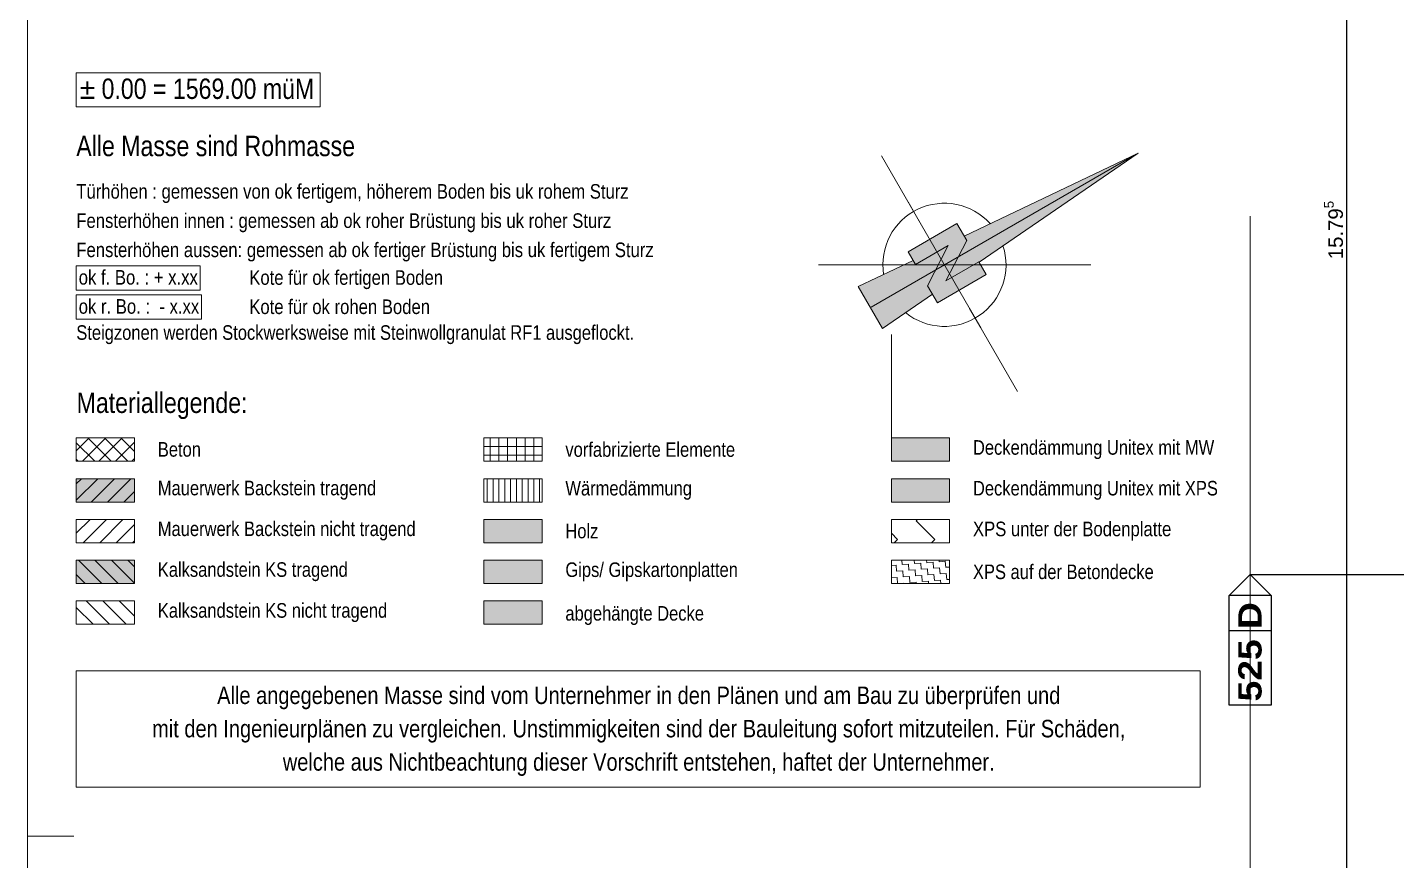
# Model space of a CAD drawing. Header units: metres. Extents: x 2.1 to 55.1, y 135.2 to 164.9.
# Drawn here: x 13.05 to 24.81, y 149.82 to 156.97 of the extents above; entities that cross this region are included whole.
import ezdxf

# ---------------------------------------------------------------- set-up
doc = ezdxf.new("R2010")
doc.units = ezdxf.units.M
doc.header["$PDMODE"] = 65
for name, pattern in [('AUSGEZOGEN', [0]), ('STRICHPUNKT', [25.4, 12.7, -6.35, 0, -6.35]), ('VERDECKT', [9.525, 6.35, -3.175])]:
    doc.linetypes.add(name, pattern=pattern)
for name, color, linetype, lineweight in [('XR$1$Hilfskonstruktion', 180, 'VERDECKT', 13), ('XR$1$Plankopf', 7, 'AUSGEZOGEN', 13), ('XR$1$Schnittbegrenzung', 7, 'AUSGEZOGEN', 13), ('XR$1$Vorprojektmasse', 7, 'AUSGEZOGEN', 13)]:
    doc.layers.add(name, color=color, linetype=linetype, lineweight=lineweight)
doc.styles.add('ARIAL', font='ARIAL.TTF')
doc.styles.add('Arial Black', font='ariblk.ttf')
doc.styles.add('ARIALNARROW', font='ARIALN.TTF')
doc.dimstyles.new('DIMSTYLE_30', dxfattribs={"dimtxt": 0.125, "dimasz": 0.2, "dimexe": 0, "dimexo": 1e-06, "dimgap": 0.0625, "dimtad": 2, "dimdec": 3, "dimrnd": 0.005, "dimzin": 4, "dimdsep": 46, "dimtxsty": 'ARIAL', "dimblk1": 'ALL_ML_KREIS', "dimblk2": 'ALL_ML_KREIS', "dimsah": 1, "dimcen": 0, "dimse1": 1, "dimse2": 1, "dimclrd": 256, "dimclre": 256, "dimclrt": 256, "dimadec": 0, "dimazin": 0, "dimtfac": 1, "dimtdec": 0, "dimtix": 1, "dimtmove": 2, "dimatfit": 3, "dimfxl": 0, "dimtzin": 0, "dimlwd": 0, "dimlwe": 13, "dimarcsym": 0})
pattern_1 = [(45, (0, 0), (-0.14142136, 0.14142136), []), (45, (-0.07071, 0.07071), (-0.14142136, 0.14142136), [])]
pattern_2 = [(135, (0, 0), (-0.14142136, -0.14142136), []), (135, (-0.07071, -0.07071), (-0.14142136, -0.14142136), [])]

# ---------------------------------------------------------------- blocks, each defined once
blk = doc.blocks.new('ALL_ML_KREIS')
at = {"color": 0, "linetype": 'ByBlock', "lineweight": -2}
for p, q in [((-1, 0), (0.5, 0)), ((0, -0.5), (0, 0.5))]:
    blk.add_line(p, q, dxfattribs=at)
blk.add_circle((0, 0), 0.15, dxfattribs=at)
blk = doc.blocks.new('*D171')
at = {"layer": 'DEFPOINTS', "color": 32, "lineweight": 13, "true_color": 0xc36e14, "transparency": 33554687}
for p in [(23.883, 163.115), (23.883, 147.32), (24.383, 147.32)]:
    blk.add_point(p, dxfattribs=at)
at = {"layer": 'XR$1$Vorprojektmasse', "color": 32, "lineweight": -2, "true_color": 0xc36e14, "transparency": 33554687}
blk.add_line((24.383, 147.32), (24.383, 163.115), dxfattribs=at)
at = {"layer": 'XR$1$Vorprojektmasse', "color": 32, "lineweight": 13, "true_color": 0xc36e14, "transparency": 33554687, "xscale": 0.2, "yscale": 0.2, "zscale": 0.2}
for p, rotation in [((24.383, 163.115), 90), ((24.383, 147.32), 270)]:
    blk.add_blockref('ALL_ML_KREIS', p, dxfattribs=dict(at, rotation=rotation))
at = {"layer": 'XR$1$Vorprojektmasse', "color": 32, "lineweight": 13, "true_color": 0xc36e14, "transparency": 33554687, "insert": (24.268, 155.234), "char_height": 0.125, "width": 0.75, "attachment_point": 5, "rotation": 90, "style": 'ARIAL'}
blk.add_mtext('\\A1;{\\A1;{15.79\\H0.082500;\\S5^ ;}}', dxfattribs=at)

msp = doc.modelspace()

# ---------------------------------------------------------------- hatches: boundary and pattern name
at = {"layer": 'XR$1$Plankopf', "true_color": 0xc7c7c7, "transparency": 33554687}
for points in [[(21.1173, 155.1433), (20.9387, 154.7965), (21.2228, 154.9606), (21.2243, 154.958), (22.589, 155.8953), (21.0949, 155.1821)], [(20.1853, 154.7478), (20.3934, 154.3874), (20.8235, 154.6828), (20.7814, 154.7558), (20.9587, 155.1), (20.6767, 154.9372), (20.6562, 154.9726)], [(16.9709, 152.1977), (17.4709, 152.1977), (17.4709, 152.3977), (16.9709, 152.3977)]]:
    msp.add_hatch(color=9, dxfattribs=at).paths.add_polyline_path(points)
at = {"layer": 'XR$1$Plankopf', "true_color": 0x656565, "transparency": 33554687}
msp.add_hatch(color=251, dxfattribs=at).paths.add_polyline_path([(20.9587, 155.1), (20.7814, 154.7558), (20.8661, 154.6091), (21.2858, 154.8514), (21.2228, 154.9606), (20.9387, 154.7965), (21.1173, 155.1433), (21.0334, 155.2887), (20.6136, 155.0463), (20.6767, 154.9372)])
at = {"layer": 'XR$1$Plankopf', "transparency": 33554687}
h = msp.add_hatch(dxfattribs=at)
h.set_pattern_fill('SCHRAFFUR_3', color=256, scale=0.05, style=0, pattern_type=2)
h.set_pattern_definition([(45, (0, 0), (-0.07071068, 0.07071068), []), (135, (0, 0), (-0.07071068, -0.07071068), [])])
h.paths.add_polyline_path([(13.4709, 153.2477), (13.9709, 153.2477), (13.9709, 153.4477), (13.4709, 153.4477)], flags=0)
h = msp.add_hatch(dxfattribs=at)
h.set_pattern_fill('SCHRAFFUR_7', color=256, scale=0.05, style=0, pattern_type=2)
h.set_pattern_definition([(0, (0, 0), (0, 0.075), []), (90, (0, 0), (-0.075, 5e-18), [])])
h.paths.add_polyline_path([(17.4709, 153.2477), (17.4709, 153.4477), (16.9709, 153.4477), (16.9709, 153.2477)], flags=0)
at = {"layer": 'XR$1$Plankopf', "true_color": 0xf7f3ee, "transparency": 33554687}
msp.add_hatch(color=7, dxfattribs=at).paths.add_polyline_path([(20.9709, 153.2477), (20.9709, 153.4477), (20.4709, 153.4477), (20.4709, 153.2477)])
at = {"layer": 'XR$1$Plankopf', "transparency": 33554687}
h = msp.add_hatch(dxfattribs=at)
h.set_pattern_fill('SCHRAFFUR_1', color=256, scale=0.05, style=0, pattern_type=2)
h.set_pattern_definition(pattern_1)
h.paths.add_polyline_path([(13.4709, 152.8977), (13.9709, 152.8977), (13.9709, 153.0977), (13.4709, 153.0977)], flags=0)
at = {"layer": 'XR$1$Plankopf', "true_color": 0xffe0e0, "transparency": 33554687}
for points in [[(13.4709, 153.0977), (13.4709, 152.8977), (13.9709, 152.8977), (13.9709, 153.0977)], [(13.4709, 152.3977), (13.4709, 152.1977), (13.9709, 152.1977), (13.9709, 152.3977)]]:
    msp.add_hatch(color=254, dxfattribs=at).paths.add_polyline_path(points)
at = {"layer": 'XR$1$Plankopf', "transparency": 33554687}
h = msp.add_hatch(dxfattribs=at)
h.set_pattern_fill('SCHRAFFUR_9', color=256, scale=0.05, style=0, pattern_type=2)
h.set_pattern_definition([(90, (0, 0), (-0.1, 6e-18), []), (90, (-0.05, 6e-18), (-0.1, 6e-18), [])])
h.paths.add_polyline_path([(16.9709, 152.8977), (17.4709, 152.8977), (17.4709, 153.0977), (16.9709, 153.0977)], flags=0)
at = {"layer": 'XR$1$Plankopf', "true_color": 0xeff8fa, "transparency": 33554687}
msp.add_hatch(color=7, dxfattribs=at).paths.add_polyline_path([(20.4709, 152.8977), (20.9709, 152.8977), (20.9709, 153.0977), (20.4709, 153.0977)])
at = {"layer": 'XR$1$Plankopf', "transparency": 33554687}
h = msp.add_hatch(dxfattribs=at)
h.set_pattern_fill('SCHRAFFUR_1', color=256, scale=0.05, style=0, pattern_type=2)
h.set_pattern_definition(pattern_1)
h.paths.add_polyline_path([(13.4709, 152.5477), (13.9709, 152.5477), (13.9709, 152.7477), (13.4709, 152.7477)], flags=0)
msp.add_hatch(color=32, dxfattribs=at).paths.add_polyline_path([(16.9709, 152.5477), (17.4709, 152.5477), (17.4709, 152.7477), (16.9709, 152.7477)])
at = {"layer": 'XR$1$Plankopf', "true_color": 0x70ffff, "transparency": 33554687}
h = msp.add_hatch(dxfattribs=at)
h.set_pattern_fill('MUSTER', color=131, scale=0.225, angle=315, style=0, pattern_type=2)
h.set_pattern_definition([(315, (0.6364, -2e-16), (0.31819805, -7e-17), [0.225, -0.225]), (45, (0.6364, -2e-16), (7e-17, 0.31819805), [0.225, -0.225])])
h.paths.add_polyline_path([(20.4709, 152.5477), (20.9709, 152.5477), (20.9709, 152.7477), (20.4709, 152.7477)], flags=0)
at = {"layer": 'XR$1$Plankopf', "transparency": 33554687}
h = msp.add_hatch(dxfattribs=at)
h.set_pattern_fill('SCHRAFFUR_2', color=256, scale=0.05, style=0, pattern_type=2)
h.set_pattern_definition(pattern_2)
h.paths.add_polyline_path([(13.9709, 152.1977), (13.9709, 152.3977), (13.4709, 152.3977), (13.4709, 152.1977)], flags=0)
at = {"layer": 'XR$1$Plankopf', "true_color": 0x70ffff, "transparency": 33554687}
h = msp.add_hatch(dxfattribs=at)
h.set_pattern_fill('MUSTER', color=131, scale=0.053025, angle=4.6, style=0, pattern_type=2)
h.set_pattern_definition([(4.6, (0.097203, 0.114213), (0.048601652, 0.057106748), [0.053025, -0.053025]), (94.6, (0.097203, 0.114213), (-0.057106748, 0.048601652), [0.053025, -0.053025])])
h.paths.add_polyline_path([(20.4709, 152.1977), (20.9709, 152.1977), (20.9709, 152.3977), (20.4709, 152.3977)], flags=0)
at = {"layer": 'XR$1$Plankopf', "transparency": 33554687}
h = msp.add_hatch(dxfattribs=at)
h.set_pattern_fill('SCHRAFFUR_2', color=256, scale=0.05, style=0, pattern_type=2)
h.set_pattern_definition(pattern_2)
h.paths.add_polyline_path([(13.9709, 151.8477), (13.9709, 152.0477), (13.4709, 152.0477), (13.4709, 151.8477)], flags=0)
at = {"layer": 'XR$1$Plankopf', "true_color": 0xe0e0ff, "transparency": 33554687}
msp.add_hatch(color=254, dxfattribs=at).paths.add_polyline_path([(17.4709, 151.8477), (17.4709, 152.0477), (16.9709, 152.0477), (16.9709, 151.8477)])

# ---------------------------------------------------------------- linework, layer by layer
at = {"layer": 'XR$1$Hilfskonstruktion', "transparency": 33554687}
for p, q in [((23.5509, 164.8777), (23.5509, 135.1777)), ((22.5722, 155.8856), (20.2958, 154.5713)), ((20.3859, 155.8704), (21.5541, 153.8471)), ((19.8459, 154.9351), (22.1822, 154.9351)), ((20.4709, 153.4477), (20.4709, 154.3368))]:
    msp.add_line(p, q, dxfattribs=at)
at = {"layer": 'XR$1$Plankopf', "transparency": 33554687}
for p, q in [((13.0509, 135.1777), (13.0509, 164.8777)), ((22.589, 155.8953), (21.0949, 155.1821)), ((22.589, 155.8953), (21.2243, 154.958)), ((20.7093, 155.3103), (20.6137, 155.476)), ((21.0334, 155.2887), (20.6136, 155.0463)), ((21.0334, 155.2887), (21.1173, 155.1433)), ((20.9587, 155.1), (20.6767, 154.9372)), ((20.7814, 154.7558), (20.9587, 155.1)), ((21.1173, 155.1433), (20.9387, 154.7965)), ((20.6136, 155.0463), (20.6767, 154.9372)), ((20.1853, 154.7478), (20.6562, 154.9726)), ((20.9387, 154.7965), (21.2228, 154.9606)), ((21.2858, 154.8514), (21.2228, 154.9606)), ((20.1853, 154.7478), (20.3934, 154.3874)), ((20.8661, 154.6091), (20.7814, 154.7558)), ((20.8661, 154.6091), (21.2858, 154.8514)), ((20.3934, 154.3874), (20.8235, 154.6828)), ((21.1425, 154.5599), (21.2382, 154.3943)), ((13.9709, 153.4477), (13.4709, 153.4477)), ((13.4709, 153.4477), (13.4709, 153.2477)), ((13.9709, 153.2477), (13.9709, 153.4477)), ((17.4709, 153.4477), (16.9709, 153.4477)), ((16.9709, 153.4477), (16.9709, 153.2477)), ((17.4709, 153.2477), (17.4709, 153.4477)), ((20.9709, 153.4477), (20.4709, 153.4477)), ((20.4709, 153.4477), (20.4709, 153.2477)), ((20.9709, 153.2477), (20.9709, 153.4477)), ((13.4709, 153.2477), (13.9709, 153.2477)), ((16.9709, 153.2477), (17.4709, 153.2477)), ((20.4709, 153.2477), (20.9709, 153.2477)), ((13.9709, 153.0977), (13.4709, 153.0977)), ((13.4709, 153.0977), (13.4709, 152.8977)), ((13.9709, 152.8977), (13.9709, 153.0977)), ((17.4709, 153.0977), (16.9709, 153.0977)), ((16.9709, 153.0977), (16.9709, 152.8977)), ((17.4709, 152.8977), (17.4709, 153.0977)), ((20.9709, 153.0977), (20.4709, 153.0977)), ((20.4709, 153.0977), (20.4709, 152.8977)), ((20.9709, 152.8977), (20.9709, 153.0977)), ((13.4709, 152.8977), (13.9709, 152.8977)), ((16.9709, 152.8977), (17.4709, 152.8977)), ((20.4709, 152.8977), (20.9709, 152.8977)), ((13.9709, 152.7477), (13.4709, 152.7477)), ((13.4709, 152.5477), (13.4709, 152.7477)), ((13.9709, 152.5477), (13.9709, 152.7477)), ((17.4709, 152.7477), (16.9709, 152.7477)), ((16.9709, 152.7477), (16.9709, 152.5477)), ((17.4709, 152.7477), (17.4709, 152.5477)), ((17.4709, 152.5477), (17.4709, 152.7477)), ((20.9709, 152.7477), (20.4709, 152.7477)), ((20.4709, 152.7477), (20.4709, 152.5477)), ((20.9709, 152.7477), (20.9709, 152.5477)), ((20.9709, 152.5477), (20.9709, 152.7477)), ((13.4709, 152.5477), (13.9709, 152.5477)), ((16.9709, 152.5477), (17.4709, 152.5477)), ((20.4709, 152.5477), (20.9709, 152.5477)), ((13.4709, 152.3977), (13.9709, 152.3977)), ((13.4709, 152.1977), (13.4709, 152.3977)), ((13.9709, 152.3977), (13.9709, 152.1977)), ((17.4709, 152.3977), (16.9709, 152.3977)), ((16.9709, 152.3977), (16.9709, 152.1977)), ((17.4709, 152.1977), (17.4709, 152.3977)), ((20.9709, 152.3977), (20.4709, 152.3977)), ((20.4709, 152.3977), (20.4709, 152.1977)), ((20.9709, 152.3977), (20.9709, 152.1977)), ((20.9709, 152.1977), (20.9709, 152.3977)), ((13.9709, 152.1977), (13.4709, 152.1977)), ((16.9709, 152.1977), (17.4709, 152.1977)), ((20.4709, 152.1977), (20.9709, 152.1977)), ((13.4709, 152.0477), (13.9709, 152.0477)), ((13.4709, 151.8477), (13.4709, 152.0477)), ((13.9709, 152.0477), (13.9709, 151.8477)), ((16.9709, 152.0477), (17.4709, 152.0477)), ((16.9709, 151.8477), (16.9709, 152.0477)), ((17.4709, 152.0477), (17.4709, 151.8477)), ((13.9709, 151.8477), (13.4709, 151.8477)), ((17.4709, 151.8477), (16.9709, 151.8477)), ((13.4709, 151.4477), (13.4709, 150.4477)), ((23.1209, 151.4477), (13.4709, 151.4477)), ((23.1209, 150.4477), (23.1209, 151.4477)), ((13.4709, 150.4477), (23.1209, 150.4477)), ((13.0509, 150.0277), (13.4509, 150.0277))]:
    msp.add_line(p, q, dxfattribs=at)
at = {"layer": 'XR$1$Plankopf', "color": 7, "linetype": 'AUSGEZOGEN', "lineweight": 13, "transparency": 33554687}
for points in [[(13.4709, 156.2934), (15.564, 156.2934), (15.564, 156.585), (13.4709, 156.585), (13.4709, 156.2934)], [(13.4709, 154.7177), (14.5357, 154.7177), (14.5357, 154.926), (13.4709, 154.926), (13.4709, 154.7177)], [(13.4709, 154.4677), (14.5474, 154.4677), (14.5474, 154.676), (13.4709, 154.676), (13.4709, 154.4677)]]:
    msp.add_lwpolyline(points, dxfattribs=at)
at = {"layer": 'XR$1$Plankopf', "transparency": 33554687}
for start_param, end_param in [(0.3593218, 2.925575), (3.6573494, 6.2235978)]:
    msp.add_ellipse((20.9259, 154.9351), major_axis=(0.4924, 0.1931), ratio=0.9999998, start_param=start_param, end_param=end_param, dxfattribs=at)
at = {"layer": 'XR$1$Schnittbegrenzung', "color": 14, "lineweight": 25, "true_color": 0xb20000, "transparency": 33554687}
for p, q in [((23.3709, 152.0947), (23.5509, 152.2747)), ((23.5509, 152.2747), (23.7309, 152.0947)), ((23.7309, 152.0947), (23.3709, 152.0947)), ((23.3709, 151.1528), (23.3709, 152.0947)), ((23.7309, 152.0947), (23.7309, 151.1528)), ((23.7309, 152.0947), (23.7309, 151.1528)), ((23.7309, 151.7928), (23.3709, 151.7928)), ((23.7309, 151.1528), (23.3709, 151.1528))]:
    msp.add_line(p, q, dxfattribs=at)
at = {"layer": 'XR$1$Schnittbegrenzung', "color": 14, "linetype": 'STRICHPUNKT', "lineweight": 25, "true_color": 0xb20000, "transparency": 33554687}
msp.add_line((23.5509, 152.2747), (49.1589, 152.2747), dxfattribs=at)

# ---------------------------------------------------------------- texts
at = {"layer": 'XR$1$Plankopf', "color": 7, "linetype": 'AUSGEZOGEN', "lineweight": 13, "transparency": 33554687, "attachment_point": 7, "style": 'ARIALNARROW'}
for s, insert, char_height, width in [('\\W0.99;± 0.00 = 1569.00 müM', (13.5001, 156.3575), 0.175, 2.122057), ('\\W1.00;ok f. Bo. : + x.xx', (13.4918, 154.7635), 0.125, 1.085978), ('\\W1.00;ok r. Bo. :  - x.xx', (13.4918, 154.5135), 0.125, 1.09766)]:
    msp.add_mtext(s, dxfattribs=dict(at, insert=insert, char_height=char_height, width=width))
at = {"layer": 'XR$1$Plankopf', "transparency": 33554687, "style": 'ARIALNARROW'}
for s, insert, char_height, width, attachment_point in [('\\W0.99;Alle Masse sind Rohmasse', (13.4709, 155.8659), 0.175, 2.490179, 7), ('\\W0.99;Steigzonen werden Stockwerksweise mit Steinwollgranulat RF1 ausgeflockt.', (13.4709, 154.2534), 0.125, 4.878729, 7), ('\\W0.99;Materiallegende:', (14.2074, 153.61), 0.175, 1.559697, 8), ('\\W0.99;Beton', (14.1709, 153.349), 0.125, 0.434925, 4), ('\\W0.99;vorfabrizierte Elemente', (17.6709, 153.3477), 0.125, 1.526659, 4), ('\\W0.99;Deckendämmung Unitex mit MW', (21.1709, 153.3477), 0.125, 2.145471, 4), ('\\W0.99;Mauerwerk Backstein tragend', (14.1709, 152.999), 0.125, 1.947538, 4), ('\\W0.99;Wärmedämmung', (17.6709, 152.9977), 0.125, 1.155875, 4), ('\\W0.99;Deckendämmung Unitex mit XPS', (21.1709, 152.9977), 0.125, 2.178852, 4), ('\\W0.99;Mauerwerk Backstein nicht tragend', (14.1709, 152.649), 0.125, 2.287099, 4), ('\\W0.99;Holz', (17.6709, 152.6477), 0.125, 0.347348, 4), ('\\W1.00;XPS unter der Bodenplatte', (21.1709, 152.6477), 0.125, 1.760131, 4), ('\\W0.99;Kalksandstein KS tragend', (14.1709, 152.299), 0.125, 1.701683, 4), ('\\W0.99;Gips/ Gipskartonplatten', (17.6709, 152.2977), 0.125, 1.547356, 4), ('\\W0.99;XPS auf der Betondecke', (21.1709, 152.2977), 0.125, 1.624684, 4), ('\\W0.99;Kalksandstein KS nicht tragend', (14.1709, 151.9477), 0.125, 2.041245, 4), ('\\W0.99;abgehängte Decke', (17.6709, 151.9227), 0.125, 1.25788, 4)]:
    msp.add_mtext(s, dxfattribs=dict(at, insert=insert, char_height=char_height, width=width, attachment_point=attachment_point))
for s, insert, char_height, width, attachment_point, line_spacing_factor in [('\\A1;{\\fArial Narrow|i0|b0;\\H0.125000;\\W1.000000;\\C7;Türhöhen : gemessen von ok fertigem, höherem Boden bis uk rohem Sturz}\\P{\\fArial Narrow|i0|b0;\\H0.125000;\\W1.000000;\\C7;Fensterhöhen innen : gemessen ab ok roher Brüstung bis uk roher Sturz}\\P{\\fArial Narrow|i0|b0;\\H0.125000;\\W1.000000;\\C7;Fensterhöhen aussen: gemessen ab ok fertiger Brüstung bis uk fertigem Sturz}\\P', (13.4709, 155.6284), 0.125, 6.18711, 1, 1.204819), ('\\A1;{\\fArial Narrow|i0|b0;\\H0.125000;\\W1.000000;\\C7;Kote für ok fertigen Boden}\\P{\\fArial Narrow|i0|b0;\\H0.125000;\\W1.000000;\\C7;Kote für ok rohen Boden}\\P', (14.9563, 154.8885), 0.125, 2.162133, 1, 1.204819), ('\\A1;{\\fArial Narrow|i0|b0;\\H0.150000;\\W1.000000;\\C7;Alle angegebenen Masse sind vom Unternehmer in den Plänen und am Bau zu überprüfen und}\\P{\\fArial Narrow|i0|b0;\\H0.150000;\\W1.000000;\\C7;mit den Ingenieurplänen zu vergleichen. Unstimmigkeiten sind der Bauleitung sofort mitzuteilen. Für Schäden,}\\P{\\fArial Narrow|i0|b0;\\H0.150000;\\W1.000000;\\C7;welche aus Nichtbeachtung dieser Vorschrift entstehen, haftet der Unternehmer.}\\P', (18.3009, 151.3127), 0.15, 10.049538, 2, 1.144578)]:
    msp.add_mtext(s, dxfattribs=dict(at, insert=insert, char_height=char_height, width=width, attachment_point=attachment_point, line_spacing_factor=line_spacing_factor))
at = {"layer": 'XR$1$Schnittbegrenzung', "color": 14, "lineweight": 25, "true_color": 0xb20000, "transparency": 33554687, "insert": (23.5509, 151.1847), "char_height": 0.2, "width": 0.97, "attachment_point": 4, "rotation": 90, "style": 'Arial Black'}
msp.add_mtext('525\\~D', dxfattribs=at)

# ---------------------------------------------------------------- dimensions: what is measured, and where the dimension line sits
at = {"layer": 'XR$1$Vorprojektmasse', "color": 32, "lineweight": 13, "true_color": 0xc36e14, "transparency": 33554687}
dim = msp.add_linear_dim(base=(24.3829, 163.1147), p1=(23.8829, 147.3197), p2=(23.8829, 163.1147), angle=90, dimstyle='DIMSTYLE_30', override={"dimpost": '<>', "dimclrd": 32, "dimclre": 32, "dimclrt": 32, "dimlwd": 0, "dimlwe": 13}, dxfattribs=at)
dim.commit()
dim.dimension.update_dxf_attribs({"geometry": '*D171', "text_midpoint": (24.2683, 155.2342), "dimtype": 160})

doc.saveas('drawing.dxf')
